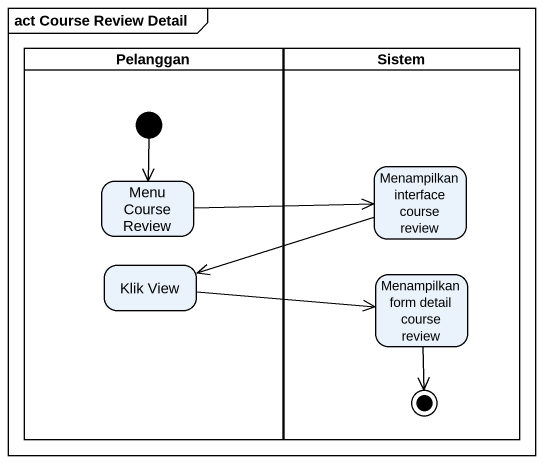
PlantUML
@startuml
mainframe act Course Review Detail
hide empty description
state Pelanggan <<partition>> {
  state "Menu Course Review" as Menu_Course_Review
  state "Klik View" as Klik_View
  [*] --> Menu_Course_Review
}
state Sistem <<partition>> {
  state "Menampilkan interface course review" as Menampilkan_interface
  state "Menampilkan form detail course review" as Menampilkan_form_detail
  Menampilkan_form_detail --> [*]
}
Menu_Course_Review -right-> Menampilkan_interface
Menampilkan_interface -left-> Klik_View
Klik_View -right-> Menampilkan_form_detail
@enduml
